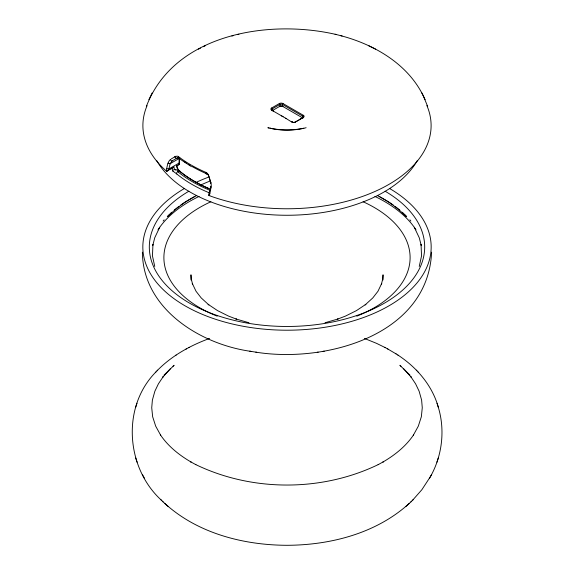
<?xml version="1.0" encoding="UTF-8"?>
<svg xmlns="http://www.w3.org/2000/svg" width="574" height="574" viewBox="0 0 574 574"><rect width="100%" height="100%" fill="white"/><g stroke="black" fill="none" stroke-linecap="round" stroke-linejoin="round"><path stroke-width="0.86" d="M382.98 279.983L383.037 274.81L382.722 279.072L381.337 284.46L381.746 283.369L377.957 291.283L372.799 297.92L365.143 304.902L365.882 304.306L356.447 310.62L345.505 316.073L337.49 319.158L338.072 318.965L325.013 322.76M431.612 252.144C427.924 335.912 324.54 363.285 255.846 352.156M155.898 371.988C121.48 406.779 125.835 467.638 161.287 500.112M430.615 476.312C442.547 454.952 445.367 428.649 437.704 405.359M419.242 266.487L421.538 255.925L421.051 244.488L421.18 245.292L419.242 237.729L414.27 227.254M136.985 403.228L135.686 407.282M436.929 462.185L438.278 458.016M146.334 106.52C173.951 33.758 268.969 18.834 336.328 34.533M148.896 99.661L150.252 96.834M150.754 95.772L152.103 92.988M412.713 500.112L421.883 489.694L430.529 476.449M429.503 478.336L431.648 474.411M159.73 227.254L154.758 237.729L152.82 245.292L152.949 244.488L152.462 255.925L154.758 266.487M167.091 171.411L168.871 169.696A5.245 3.573 79.3 0 1 168.978 168.856A42.368 24.46 -60 0 1 170.169 163.676L179.174 158.474A1.191 0.689 0 0 0 179.397 158.295M163.138 221.033L164.128 219.864M164.042 375.102L174.109 365.301L173.054 366.226M157.089 370.732C171.583 355.837 190.195 345.548 209.575 338.43M155.324 372.591L157.656 370.144M167.795 216.757C175.888 208.082 185.761 201.237 196.229 195.72M170.55 368.551L162.88 377.082L163.21 376.652L158.424 383.805L154.88 391.203L152.383 400.092L151.73 407.748L152.648 416.724L155.683 426.145L160.698 435.286L160.39 434.819C168.11 446.292 179.196 455.11 191.049 462.027L190.676 461.819L195.87 464.675L195.519 464.481C252.108 491.896 321.892 491.896 378.481 464.481L378.13 464.675L383.324 461.819L382.951 462.027C394.804 455.11 405.89 446.299 413.61 434.819L413.302 435.286L418.317 426.145L421.352 416.724L422.27 407.748L421.617 400.092L419.12 391.203L415.576 383.805L410.79 376.652L411.12 377.082L403.45 368.551M167.314 216.427L169.301 214.432M160.577 499.409C193.517 532.263 241.518 545.113 287 545.3C331.686 545.113 378.668 532.744 411.623 501.188M410.927 501.884L413.424 499.409M169.904 213.887L171.705 212.244M405.696 506.62L409.061 503.628M174.195 210.084L178.858 206.432M180.925 204.904L185.323 201.955M175.529 355.457L176.125 355.069M185.99 201.553L194.851 196.459M271.624 108.005A0.739 0.43 60 0 1 272.148 108.909A1.851 1.069 0 0 0 272.148 110.423A0.739 0.43 -60 0 0 271.624 110.122A2.583 1.492 0 0 1 271.631 108.005L279.33 103.55A2.583 1.492 0 0 1 282.996 103.557L303.373 115.309A2.59 1.492 0 0 1 303.947 115.812A2.605 1.485 -0.9 0 1 303.337 117.405L301.96 118.237M303.359 117.419A0.739 0.423 59.8 0 0 302.85 117.727L300.044 119.349A0.739 0.43 60 0 1 300.561 119.048L295.445 121.989M301.085 118.739L301.623 118.438M178.012 157.513L172.279 160.82A1.485 1.004 60 0 1 170.435 159.421M179.877 158.065L179.562 158.252A1.485 0.969 -52.6 0 1 178.507 158.051A1.485 0.969 -52.6 0 1 178.607 156.738A135.902 78.459 0 0 0 206.231 172.509A1.485 0.718 -66.9 0 0 206.152 173.836A1.485 0.718 -66.9 0 0 206.941 173.886L207.257 173.7M168.871 169.696L173.85 166.826L172.236 168.426M167.536 170.7L166.568 171.26A144.11 83.201 0 0 1 147.073 105.666M167.866 170.514L168.835 169.954M169.158 169.768L170.449 169.021M170.779 168.835L171.748 168.275M272.148 110.725L279.861 106.276A1.851 1.069 0 0 1 282.48 106.276L302.85 118.036M176.792 165.943L179.475 164.386M209.237 192.785A134.625 77.727 0 0 1 176.835 174.008A1.485 0.99 -50.6 0 1 176.699 172.788A1.485 0.99 -50.6 0 1 177.789 171.669L179.138 170.887A131.353 75.84 0 0 0 210.45 189.162M209.682 192.642L208.541 194.227L208.914 195.476M209.775 195.203L209.13 195.576A144.11 83.201 0 0 0 370.919 193.208A144.11 83.201 0 0 0 426.862 105.523M299.944 119.399L295.653 121.846A0.739 0.43 60.6 0 0 295.136 122.162A1.844 1.105 -2.9 0 1 292.439 122.226M173.922 166.869A4.764 1.894 72.2 0 0 174.553 169.502L172.509 170.413L172.867 171.188M186.033 349.064L186.607 348.755M188.667 347.65L189.226 347.349M198.41 49.156L200.441 48.151M203.311 46.709L205.227 45.762M231.889 36.019L233.281 35.667M237.672 34.533L238.92 34.225M306.136 127.722C294.405 130.714 281.956 131.023 270.153 128.232C281.231 130.477 292.769 130.477 303.847 128.232M317.257 352.3L318.154 352.156M323.148 351.353L324.224 351.188M208.692 176.684L208.276 176.534L208.993 176.153A53.59 43.753 61.1 0 0 210.916 182.525L210.235 182.934L210.88 182.855A5.496 4.384 87.6 0 1 210.88 183.142M142.388 252.144C142.847 308.79 200.175 344.3 250.852 351.353M249.776 351.188L256.743 352.3M269.019 127.98L267.864 127.722L271.165 128.454M340.719 35.667C374.133 44.478 407.54 63.757 423.246 95.772M335.08 34.225L342.111 36.019M248.987 322.76L235.928 318.965L236.51 319.158L228.495 316.073L217.553 310.62L208.118 304.306L208.857 304.902L201.201 297.92L196.043 291.283L192.254 283.369L192.663 284.46L191.278 279.072L190.963 274.81L191.02 279.983M364.425 338.43L376.573 343.367L385.333 347.65M175.048 169.854L175.637 170.112M375.59 49.156L368.766 45.762M387.393 348.755L396.082 353.9M384.774 347.349L387.967 349.064M379.149 196.459L388.01 201.553M377.771 195.72C388.239 201.237 398.112 208.082 406.205 216.757M173.657 171.669L176.835 174.008M272.793 110.796L283.118 116.759M285.622 118.201L292.518 122.52M271.624 110.122L273.561 111.241M281.317 115.718L286.354 118.624M191.529 166.704L178.715 158.259M395.493 353.512C415.339 365.817 431.992 384.458 438.314 407.282M397.875 355.069L398.471 355.457M388.677 201.955L393.075 204.904M173.004 171.267L173.133 171.361A2.074 1.478 5.5 0 0 173.298 171.518M395.142 206.432L399.805 210.084M400.946 366.226L399.891 365.294L409.958 375.102M164.939 503.628L168.304 506.62M402.295 212.244L404.096 213.887M162.377 501.188L163.073 501.884M404.699 214.432L406.686 216.427M416.344 370.144L416.911 370.732M418.102 371.988L418.676 372.591M409.872 219.864L410.862 221.033M142.352 474.411L144.497 478.336M423.748 96.834L427.666 106.52M421.897 92.988L425.104 99.661M135.722 458.016L137.071 462.185M437.015 403.228L437.625 405.144M302.85 117.957L302.85 116.221A0.739 0.43 -60 0 1 303.373 115.309M272.148 110.538L272.148 108.909L279.861 104.461A1.851 1.069 0 0 1 282.48 104.461L302.85 116.221A1.851 1.055 -1.2 0 1 302.828 117.72M179.339 158.381L179.339 162.148A1.191 0.689 0 0 1 179.174 162.994A4.678 1.973 70.9 0 0 179.267 164.236L176.598 165.8A4.714 2.031 70.5 0 0 176.727 166.496M179.174 158.474L179.174 162.994L169 168.871A1.485 0.646 9.9 0 1 166.74 168.462A43.861 25.457 -59.8 0 1 167.945 163.095A1.485 0.502 15.3 0 0 170.169 163.676M417.154 160.785A136.949 79.069 0 0 1 287 215.264A136.949 79.069 0 0 1 156.846 160.785M179.619 164.501A5.762 2.533 70 0 1 179.318 162.119M206.97 173.829A4.011 3.422 -76.1 0 1 208.541 175.644M206.941 173.886A134.711 77.77 0 0 1 192.276 166.639M190.016 165.312A134.711 77.77 0 0 1 188.537 164.415M186.371 163.045A134.711 77.77 0 0 1 184.254 161.638M176.749 158.381A4.032 2.949 -63.7 0 1 179.612 158.159M176.713 158.266A1.485 0.854 60 0 1 174.962 156.724M170.349 163.777A5.424 3.824 -83.2 0 1 172.322 160.942M179.239 158.532A4.757 1.973 71.2 0 1 179.246 158.173M179.138 170.987A4.944 2.389 71.3 0 1 176.67 166.489M179.138 170.887A1.048 0.703 -50.4 0 1 179.999 171.396A130.305 75.23 0 0 0 208.671 188.516M175.579 169.366A2.999 1.306 30.9 0 1 178.32 171.863M209.912 190.281A133.455 77.045 0 0 1 177.789 171.669M209.603 192.053A1.485 0.646 10 0 0 209.876 193.101A43.782 25.148 -60.3 0 1 211.074 187.727A1.485 0.502 15.3 0 1 210.773 186.851A42.289 24.417 -60 0 0 209.603 192.053A5.245 4.004 72.4 0 1 209.381 192.828M210.823 186.249A5.496 4.384 87.6 0 1 210.658 186.787M179.999 171.511A5.955 2.949 70.5 0 1 176.9 166.108M206.238 172.494A5.582 4.606 -87.9 0 1 208.778 176.218M175.005 156.86A5.604 4.111 -74.7 0 1 178.665 156.616M171.274 158.941A53.92 0.445 -30.4 0 1 175.759 156.272M168.146 163.203A7.089 4.922 88.3 0 1 170.471 159.529M166.639 171.368A6.981 4.635 74.4 0 1 166.668 168.419M209.948 193.137A6.988 5.13 67.3 0 1 208.95 195.519M210.816 182.568A7.161 5.453 80.3 0 1 210.945 187.648M210.335 181.319A52.514 42.878 60 0 1 209.051 177.05M172.559 170.385A6.307 2.834 69.5 0 1 171.884 168.354M283.004 103.55A0.739 0.43 -60 0 0 282.48 104.461L282.48 106.276A0.739 0.43 -60 0 0 283.004 106.577A2.583 1.492 0 0 0 279.337 106.585A0.739 0.43 60 0 0 279.861 106.276L279.861 104.461A0.739 0.43 60 0 0 279.33 103.55M291.994 121.875A0.739 0.43 -60.3 0 1 292.518 122.183M295.667 121.853A2.605 1.543 -2 0 1 291.908 121.925M363.098 201.739A123.109 71.076 0 0 1 356.813 316.152M217.187 316.152A123.109 71.076 0 0 1 210.902 201.739M157.994 229.83A137.688 79.492 0 0 1 199.085 196.43M374.915 196.43A137.688 79.492 0 0 1 416.006 229.83M385.125 191.214A137.688 79.492 0 0 1 384.099 303.337A137.688 79.492 0 0 1 189.901 303.337A137.688 79.492 0 0 1 188.875 191.214M200.606 185.079A137.688 79.492 0 0 1 210.098 181.04M389.667 188.545A144.167 83.23 0 0 1 388.698 305.971A144.167 83.23 0 0 1 185.302 305.971A144.167 83.23 0 0 1 184.333 188.545M196.545 182.166A144.167 83.23 0 0 1 208.276 177.251"/></g></svg>
